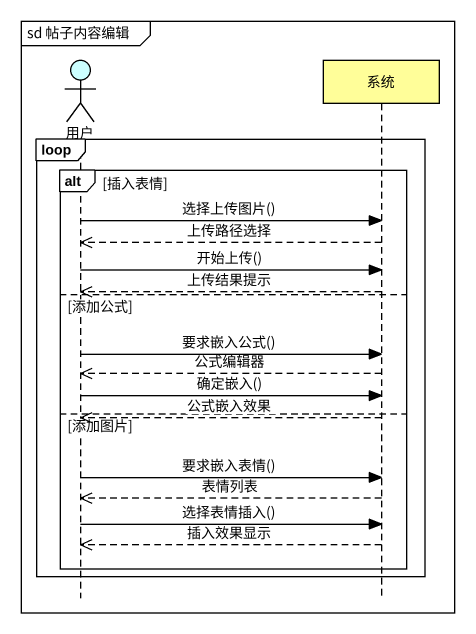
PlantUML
@startuml
mainframe sd 帖子内容编辑
hide footbox
actor 用户 #CCFFFF
participant 系统 #FFFE99

loop
  alt 插入表情
    用户 -> 系统 : 选择上传图片()
    系统 -->> 用户 : 上传路径选择
    用户 -> 系统 : 开始上传()
    系统 -->> 用户 : 上传结果提示
  else 添加公式
    用户 -> 系统 : 要求嵌入公式()
    系统 -->> 用户 : 公式编辑器
    用户 -> 系统 : 确定嵌入()
  else 添加图片
    系统 -->> 用户 : 公式嵌入效果
    用户 -> 系统 : 要求嵌入表情()
    系统 -->> 用户 : 表情列表
    用户 -> 系统 : 选择表情插入()
    系统 -->> 用户 : 插入效果显示
  end
end
@enduml
